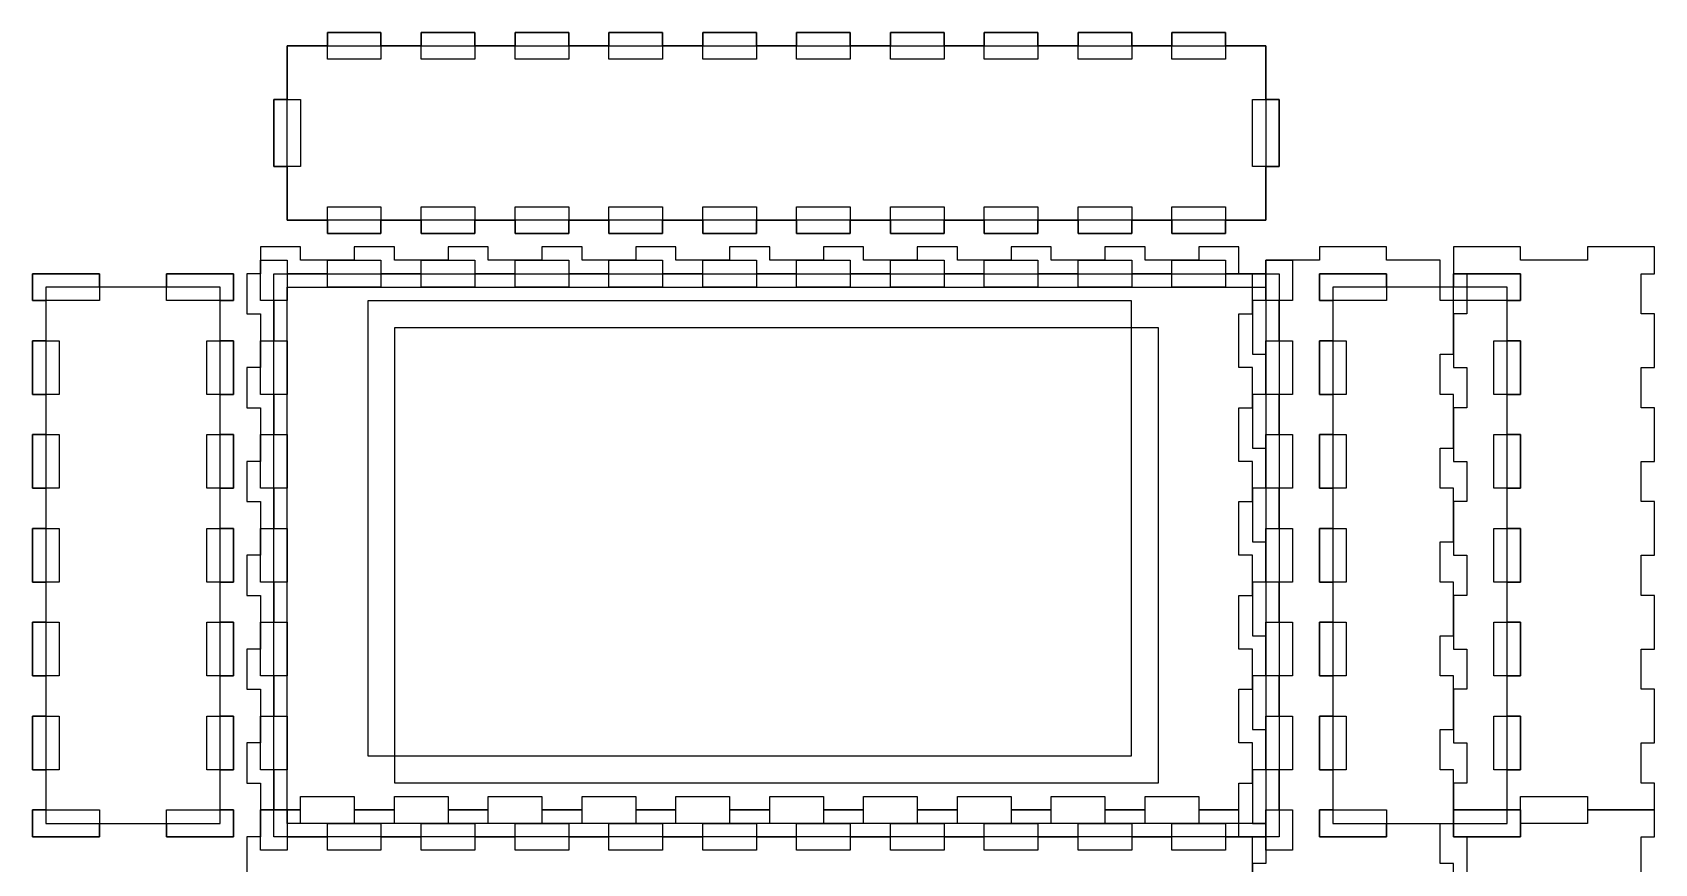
# Model space of a CAD drawing. Extents: x -48 to 315, y -24 to 348.
# Drawn here: x -48 to 315, y 162 to 348 of the extents above; entities that cross this region are included whole.
import ezdxf

# ---------------------------------------------------------------- set-up
doc = ezdxf.new("R2010")
doc.units = 0
for name, color, linetype in [('Applied', 7, 'CONTINUOUS'), ('Optimized', 7, 'CONTINUOUS'), ('Raw', 7, 'CONTINUOUS')]:
    doc.layers.add(name, color=color, linetype=linetype)

msp = doc.modelspace()

# ---------------------------------------------------------------- linework, layer by layer
at = {"layer": 'Applied', "color": 7}
for p, q in [((17.999918, 345.000113), (9.000226, 345.000113)), ((9.000226, 345.000113), (9.000226, 333.000157)), ((17.999918, 347.999825), (17.999918, 345.000113)), ((29.999875, 347.999825), (17.999918, 347.999825)), ((17.999918, 347.999825), (17.999918, 347.999825)), ((29.999875, 345.000113), (29.999875, 347.999825)), ((39.000116, 345.000113), (29.999875, 345.000113)), ((51.000073, 347.999825), (39.000116, 347.999825)), ((39.000116, 347.999825), (39.000116, 345.000113)), ((51.000073, 345.000113), (51.000073, 347.999825)), ((59.999767, 345.000113), (51.000073, 345.000113)), ((71.999723, 347.999825), (59.999767, 347.999825)), ((59.999767, 347.999825), (59.999767, 345.000113)), ((71.999723, 345.000113), (71.999723, 347.999825)), ((80.999965, 345.000113), (71.999723, 345.000113)), ((92.999921, 347.999825), (80.999965, 347.999825)), ((80.999965, 347.999825), (80.999965, 345.000113)), ((92.999921, 345.000113), (92.999921, 347.999825)), ((102.000165, 345.000113), (92.999921, 345.000113)), ((114.000122, 347.999825), (102.000165, 347.999825)), ((102.000165, 347.999825), (102.000165, 345.000113)), ((114.000122, 345.000113), (114.000122, 347.999825)), ((122.999813, 345.000113), (114.000122, 345.000113)), ((134.999769, 347.999825), (122.999813, 347.999825)), ((122.999813, 347.999825), (122.999813, 345.000113)), ((134.999769, 345.000113), (134.999769, 347.999825)), ((144.000014, 345.000113), (134.999769, 345.000113)), ((155.99997, 347.999825), (144.000014, 347.999825)), ((144.000014, 347.999825), (144.000014, 345.000113)), ((155.99997, 345.000113), (155.99997, 347.999825)), ((165.000212, 345.000113), (155.99997, 345.000113)), ((177.000171, 347.999825), (165.000212, 347.999825)), ((165.000212, 347.999825), (165.000212, 345.000113)), ((177.000171, 345.000113), (177.000171, 347.999825)), ((185.999862, 345.000113), (177.000171, 345.000113)), ((197.999818, 347.999825), (185.999862, 347.999825)), ((185.999862, 347.999825), (185.999862, 345.000113)), ((197.999818, 345.000113), (197.999818, 347.999825)), ((207.00006, 345.000113), (197.999818, 345.000113)), ((219.000019, 347.999825), (207.00006, 347.999825)), ((207.00006, 347.999825), (207.00006, 345.000113)), ((219.000019, 345.000113), (219.000019, 347.999825)), ((227.99971, 345.000113), (219.000019, 345.000113)), ((227.99971, 333.000157), (227.99971, 345.000113)), ((9.000226, 333.000157), (5.999961, 333.000157)), ((5.999961, 333.000157), (5.999961, 317.999935)), ((230.999975, 333.000157), (227.99971, 333.000157)), ((230.999975, 317.999935), (230.999975, 333.000157)), ((5.999961, 317.999935), (9.000226, 317.999935)), ((9.000226, 317.999935), (9.000226, 305.999978)), ((227.99971, 305.999978), (227.99971, 317.999935)), ((227.99971, 317.999935), (230.999975, 317.999935)), ((9.000226, 305.999978), (17.999918, 305.999978)), ((17.999918, 305.999978), (17.999918, 303.000265)), ((29.999875, 303.000265), (29.999875, 305.999978)), ((29.999875, 305.999978), (39.000116, 305.999978)), ((39.000116, 305.999978), (39.000116, 303.000265)), ((51.000073, 303.000265), (51.000073, 305.999978)), ((51.000073, 305.999978), (59.999767, 305.999978)), ((59.999767, 305.999978), (59.999767, 303.000265)), ((71.999723, 303.000265), (71.999723, 305.999978)), ((71.999723, 305.999978), (80.999965, 305.999978)), ((80.999965, 305.999978), (80.999965, 303.000265)), ((92.999921, 303.000265), (92.999921, 305.999978)), ((92.999921, 305.999978), (102.000165, 305.999978)), ((102.000165, 305.999978), (102.000165, 303.000265)), ((114.000122, 303.000265), (114.000122, 305.999978)), ((114.000122, 305.999978), (122.999813, 305.999978)), ((122.999813, 305.999978), (122.999813, 303.000265)), ((134.999769, 303.000265), (134.999769, 305.999978)), ((134.999769, 305.999978), (144.000014, 305.999978)), ((144.000014, 305.999978), (144.000014, 303.000265)), ((155.99997, 303.000265), (155.99997, 305.999978)), ((155.99997, 305.999978), (165.000212, 305.999978)), ((165.000212, 305.999978), (165.000212, 303.000265)), ((177.000171, 303.000265), (177.000171, 305.999978)), ((177.000171, 305.999978), (185.999862, 305.999978)), ((185.999862, 305.999978), (185.999862, 303.000265)), ((197.999818, 303.000265), (197.999818, 305.999978)), ((197.999818, 305.999978), (207.00006, 305.999978)), ((207.00006, 305.999978), (207.00006, 303.000265)), ((219.000019, 303.000265), (219.000019, 305.999978)), ((219.000019, 305.999978), (227.99971, 305.999978)), ((17.999918, 303.000265), (29.999875, 303.000265)), ((39.000116, 303.000265), (51.000073, 303.000265)), ((59.999767, 303.000265), (71.999723, 303.000265)), ((80.999965, 303.000265), (92.999921, 303.000265)), ((102.000165, 303.000265), (114.000122, 303.000265)), ((122.999813, 303.000265), (134.999769, 303.000265)), ((144.000014, 303.000265), (155.99997, 303.000265)), ((165.000212, 303.000265), (177.000171, 303.000265)), ((185.999862, 303.000265), (197.999818, 303.000265)), ((207.00006, 303.000265), (219.000019, 303.000265)), ((-47.999842, 294.000022), (-47.999842, 288.000043)), ((-33.000174, 294.000022), (-47.999842, 294.000022)), ((-47.999842, 294.000022), (-47.999842, 294.000022)), ((-33.000174, 290.999757), (-33.000174, 294.000022)), ((-17.999952, 290.999757), (-33.000174, 290.999757)), ((-3.000282, 294.000022), (-17.999952, 294.000022)), ((-17.999952, 294.000022), (-17.999952, 290.999757)), ((-3.000282, 288.000043), (-3.000282, 294.000022)), ((9.000226, 294.000022), (9.000226, 288.000043)), ((17.999918, 294.000022), (9.000226, 294.000022)), ((9.000226, 294.000022), (9.000226, 294.000022)), ((17.999918, 290.999757), (17.999918, 294.000022)), ((29.999875, 290.999757), (17.999918, 290.999757)), ((39.000116, 294.000022), (29.999875, 294.000022)), ((29.999875, 294.000022), (29.999875, 290.999757)), ((39.000116, 290.999757), (39.000116, 294.000022)), ((51.000073, 290.999757), (39.000116, 290.999757)), ((59.999767, 294.000022), (51.000073, 294.000022)), ((51.000073, 294.000022), (51.000073, 290.999757)), ((59.999767, 290.999757), (59.999767, 294.000022)), ((71.999723, 290.999757), (59.999767, 290.999757)), ((80.999965, 294.000022), (71.999723, 294.000022)), ((71.999723, 294.000022), (71.999723, 290.999757)), ((80.999965, 290.999757), (80.999965, 294.000022)), ((92.999921, 290.999757), (80.999965, 290.999757)), ((102.000165, 294.000022), (92.999921, 294.000022)), ((92.999921, 294.000022), (92.999921, 290.999757)), ((102.000165, 290.999757), (102.000165, 294.000022)), ((114.000122, 290.999757), (102.000165, 290.999757)), ((122.999813, 294.000022), (114.000122, 294.000022)), ((114.000122, 294.000022), (114.000122, 290.999757)), ((122.999813, 290.999757), (122.999813, 294.000022)), ((134.999769, 290.999757), (122.999813, 290.999757)), ((144.000014, 294.000022), (134.999769, 294.000022)), ((134.999769, 294.000022), (134.999769, 290.999757)), ((144.000014, 290.999757), (144.000014, 294.000022)), ((155.99997, 290.999757), (144.000014, 290.999757)), ((165.000212, 294.000022), (155.99997, 294.000022)), ((155.99997, 294.000022), (155.99997, 290.999757)), ((165.000212, 290.999757), (165.000212, 294.000022)), ((177.000171, 290.999757), (165.000212, 290.999757)), ((185.999862, 294.000022), (177.000171, 294.000022)), ((177.000171, 294.000022), (177.000171, 290.999757)), ((185.999862, 290.999757), (185.999862, 294.000022)), ((197.999818, 290.999757), (185.999862, 290.999757)), ((207.00006, 294.000022), (197.999818, 294.000022)), ((197.999818, 294.000022), (197.999818, 290.999757)), ((207.00006, 290.999757), (207.00006, 294.000022)), ((219.000019, 290.999757), (207.00006, 290.999757)), ((228.000261, 294.000022), (219.000019, 294.000022)), ((219.000019, 294.000022), (219.000019, 290.999757)), ((228.000261, 288.000043), (228.000261, 294.000022)), ((240.000217, 294.000022), (240.000217, 288.000043)), ((255.000438, 294.000022), (240.000217, 294.000022)), ((240.000217, 294.000022), (240.000217, 294.000022)), ((255.000438, 290.999757), (255.000438, 294.000022)), ((270.000109, 290.999757), (255.000438, 290.999757)), ((285.000344, 294.000022), (270.000109, 294.000022)), ((270.000109, 294.000022), (270.000109, 290.999757)), ((285.000344, 288.000043), (285.000344, 294.000022)), ((-47.999842, 288.000043), (-45.00013, 288.000043)), ((-45.00013, 288.000043), (-45.00013, 278.9998)), ((-5.999996, 278.9998), (-5.999996, 288.000043)), ((-5.999996, 288.000043), (-3.000282, 288.000043)), ((9.000226, 288.000043), (5.999961, 288.000043)), ((5.999961, 288.000043), (5.999961, 278.9998)), ((230.999975, 288.000043), (228.000261, 288.000043)), ((230.999975, 278.9998), (230.999975, 288.000043)), ((240.000217, 288.000043), (242.999931, 288.000043)), ((242.999931, 288.000043), (242.999931, 278.9998)), ((282.000065, 278.9998), (282.000065, 288.000043)), ((282.000065, 288.000043), (285.000344, 288.000043)), ((33.099987, 282.000016), (203.899984, 282.000016)), ((33.099987, 180.000014), (33.099987, 282.000016)), ((203.899984, 282.000016), (203.899984, 180.000014)), ((-45.00013, 278.9998), (-47.999842, 278.9998)), ((-47.999842, 278.9998), (-47.999842, 266.999843)), ((-3.000282, 278.9998), (-5.999996, 278.9998)), ((-3.000282, 266.999843), (-3.000282, 278.9998)), ((5.999961, 278.9998), (9.000226, 278.9998)), ((9.000226, 278.9998), (9.000226, 266.999843)), ((228.000261, 266.999843), (228.000261, 278.9998)), ((228.000261, 278.9998), (230.999975, 278.9998)), ((242.999931, 278.9998), (240.000217, 278.9998)), ((240.000217, 278.9998), (240.000217, 266.999843)), ((284.99978, 278.9998), (282.000065, 278.9998)), ((284.99978, 266.999843), (284.99978, 278.9998)), ((-47.999842, 266.999843), (-45.00013, 266.999843)), ((-45.00013, 266.999843), (-45.00013, 258.000152)), ((-5.999996, 258.000152), (-5.999996, 266.999843)), ((-5.999996, 266.999843), (-3.000282, 266.999843)), ((9.000226, 266.999843), (5.999961, 266.999843)), ((5.999961, 266.999843), (5.999961, 258.000152)), ((230.999975, 266.999843), (228.000261, 266.999843)), ((230.999975, 258.000152), (230.999975, 266.999843)), ((240.000217, 266.999843), (242.999931, 266.999843)), ((242.999931, 266.999843), (242.999931, 258.000152)), ((282.000065, 258.000152), (282.000065, 266.999843)), ((282.000065, 266.999843), (284.99978, 266.999843)), ((-45.00013, 258.000152), (-47.999842, 258.000152)), ((-47.999842, 258.000152), (-47.999842, 246.000195)), ((-3.000282, 258.000152), (-5.999996, 258.000152)), ((-3.000282, 246.000195), (-3.000282, 258.000152)), ((5.999961, 258.000152), (9.000226, 258.000152)), ((9.000226, 258.000152), (9.000226, 246.000195)), ((228.000261, 246.000195), (228.000261, 258.000152)), ((228.000261, 258.000152), (230.999975, 258.000152)), ((242.999931, 258.000152), (240.000217, 258.000152)), ((240.000217, 258.000152), (240.000217, 246.000195)), ((284.99978, 258.000152), (282.000065, 258.000152)), ((284.99978, 246.000195), (284.99978, 258.000152)), ((-47.999842, 246.000195), (-45.00013, 246.000195)), ((-45.00013, 246.000195), (-45.00013, 236.999951)), ((-5.999996, 236.999951), (-5.999996, 246.000195)), ((-5.999996, 246.000195), (-3.000282, 246.000195)), ((9.000226, 246.000195), (5.999961, 246.000195)), ((5.999961, 246.000195), (5.999961, 236.999951)), ((230.999975, 246.000195), (228.000261, 246.000195)), ((230.999975, 236.999951), (230.999975, 246.000195)), ((240.000217, 246.000195), (242.999931, 246.000195)), ((242.999931, 246.000195), (242.999931, 236.999951)), ((282.000065, 236.999951), (282.000065, 246.000195)), ((282.000065, 246.000195), (284.99978, 246.000195)), ((-45.00013, 236.999951), (-47.999842, 236.999951)), ((-47.999842, 236.999951), (-47.999842, 224.999995)), ((-3.000282, 236.999951), (-5.999996, 236.999951)), ((-3.000282, 224.999995), (-3.000282, 236.999951)), ((5.999961, 236.999951), (9.000226, 236.999951)), ((9.000226, 236.999951), (9.000226, 224.999995)), ((228.000261, 224.999995), (228.000261, 236.999951)), ((228.000261, 236.999951), (230.999975, 236.999951)), ((242.999931, 236.999951), (240.000217, 236.999951)), ((240.000217, 236.999951), (240.000217, 224.999995)), ((284.99978, 236.999951), (282.000065, 236.999951)), ((284.99978, 224.999995), (284.99978, 236.999951)), ((-47.999842, 224.999995), (-45.00013, 224.999995)), ((-45.00013, 224.999995), (-45.00013, 215.999753)), ((-5.999996, 215.999753), (-5.999996, 224.999995)), ((-5.999996, 224.999995), (-3.000282, 224.999995)), ((9.000226, 224.999995), (5.999961, 224.999995)), ((5.999961, 224.999995), (5.999961, 215.999753)), ((230.999975, 224.999995), (228.000261, 224.999995)), ((230.999975, 215.999753), (230.999975, 224.999995)), ((240.000217, 224.999995), (242.999931, 224.999995)), ((242.999931, 224.999995), (242.999931, 215.999753)), ((282.000065, 215.999753), (282.000065, 224.999995)), ((282.000065, 224.999995), (284.99978, 224.999995)), ((-45.00013, 215.999753), (-47.999842, 215.999753)), ((-47.999842, 215.999753), (-47.999842, 203.999797)), ((-3.000282, 215.999753), (-5.999996, 215.999753)), ((-3.000282, 203.999797), (-3.000282, 215.999753)), ((5.999961, 215.999753), (9.000226, 215.999753)), ((9.000226, 215.999753), (9.000226, 203.999797)), ((228.000261, 203.999797), (228.000261, 215.999753)), ((228.000261, 215.999753), (230.999975, 215.999753)), ((242.999931, 215.999753), (240.000217, 215.999753)), ((240.000217, 215.999753), (240.000217, 203.999797)), ((284.99978, 215.999753), (282.000065, 215.999753)), ((284.99978, 203.999797), (284.99978, 215.999753)), ((-47.999842, 203.999797), (-45.00013, 203.999797)), ((-45.00013, 203.999797), (-45.00013, 195.000103)), ((-5.999996, 195.000103), (-5.999996, 203.999797)), ((-5.999996, 203.999797), (-3.000282, 203.999797)), ((9.000226, 203.999797), (5.999961, 203.999797)), ((5.999961, 203.999797), (5.999961, 195.000103)), ((230.999975, 203.999797), (228.000261, 203.999797)), ((230.999975, 195.000103), (230.999975, 203.999797)), ((240.000217, 203.999797), (242.999931, 203.999797)), ((242.999931, 203.999797), (242.999931, 195.000103)), ((282.000065, 195.000103), (282.000065, 203.999797)), ((282.000065, 203.999797), (284.99978, 203.999797)), ((-45.00013, 195.000103), (-47.999842, 195.000103)), ((-47.999842, 195.000103), (-47.999842, 183.000147)), ((-3.000282, 195.000103), (-5.999996, 195.000103)), ((-3.000282, 183.000147), (-3.000282, 195.000103)), ((5.999961, 195.000103), (9.000226, 195.000103)), ((9.000226, 195.000103), (9.000226, 183.000147)), ((228.000261, 183.000147), (228.000261, 195.000103)), ((228.000261, 195.000103), (230.999975, 195.000103)), ((242.999931, 195.000103), (240.000217, 195.000103)), ((240.000217, 195.000103), (240.000217, 183.000147)), ((284.99978, 195.000103), (282.000065, 195.000103)), ((284.99978, 183.000147), (284.99978, 195.000103)), ((-47.999842, 183.000147), (-45.00013, 183.000147)), ((-45.00013, 183.000147), (-45.00013, 173.999905)), ((-5.999996, 173.999905), (-5.999996, 183.000147)), ((-5.999996, 183.000147), (-3.000282, 183.000147)), ((9.000226, 183.000147), (5.999961, 183.000147)), ((5.999961, 183.000147), (5.999961, 173.999905)), ((230.999975, 183.000147), (228.000261, 183.000147)), ((230.999975, 173.999905), (230.999975, 183.000147)), ((240.000217, 183.000147), (242.999931, 183.000147)), ((242.999931, 183.000147), (242.999931, 173.999905)), ((282.000065, 173.999905), (282.000065, 183.000147)), ((282.000065, 183.000147), (284.99978, 183.000147)), ((203.899984, 180.000014), (33.099987, 180.000014)), ((-45.00013, 173.999905), (-47.999842, 173.999905)), ((-47.999842, 173.999905), (-47.999842, 167.999925)), ((-33.000174, 167.999925), (-33.000174, 171.00019)), ((-33.000174, 171.00019), (-17.999952, 171.00019)), ((-17.999952, 171.00019), (-17.999952, 167.999925)), ((-3.000282, 173.999905), (-5.999996, 173.999905)), ((-3.000282, 167.999925), (-3.000282, 173.999905)), ((5.999961, 173.999905), (9.000226, 173.999905)), ((9.000226, 173.999905), (9.000226, 167.999925)), ((17.999918, 167.999925), (17.999918, 171.00019)), ((17.999918, 171.00019), (29.999875, 171.00019)), ((29.999875, 171.00019), (29.999875, 167.999925)), ((39.000116, 167.999925), (39.000116, 171.00019)), ((39.000116, 171.00019), (51.000073, 171.00019)), ((51.000073, 171.00019), (51.000073, 167.999925)), ((59.999767, 167.999925), (59.999767, 171.00019)), ((59.999767, 171.00019), (71.999723, 171.00019)), ((71.999723, 171.00019), (71.999723, 167.999925)), ((80.999965, 167.999925), (80.999965, 171.00019)), ((80.999965, 171.00019), (92.999921, 171.00019)), ((92.999921, 171.00019), (92.999921, 167.999925)), ((102.000165, 167.999925), (102.000165, 171.00019)), ((102.000165, 171.00019), (114.000122, 171.00019)), ((114.000122, 171.00019), (114.000122, 167.999925)), ((122.999813, 167.999925), (122.999813, 171.00019)), ((122.999813, 171.00019), (134.999769, 171.00019)), ((134.999769, 171.00019), (134.999769, 167.999925)), ((144.000014, 167.999925), (144.000014, 171.00019)), ((144.000014, 171.00019), (155.99997, 171.00019)), ((155.99997, 171.00019), (155.99997, 167.999925)), ((165.000212, 167.999925), (165.000212, 171.00019)), ((165.000212, 171.00019), (177.000171, 171.00019)), ((177.000171, 171.00019), (177.000171, 167.999925)), ((185.999862, 167.999925), (185.999862, 171.00019)), ((185.999862, 171.00019), (197.999818, 171.00019)), ((197.999818, 171.00019), (197.999818, 167.999925)), ((207.00006, 167.999925), (207.00006, 171.00019)), ((207.00006, 171.00019), (219.000019, 171.00019)), ((219.000019, 171.00019), (219.000019, 167.999925)), ((228.000261, 167.999925), (228.000261, 173.999905)), ((228.000261, 173.999905), (230.999975, 173.999905)), ((242.999931, 173.999905), (240.000217, 173.999905)), ((240.000217, 173.999905), (240.000217, 167.999925)), ((255.000438, 167.999925), (255.000438, 171.00019)), ((255.000438, 171.00019), (270.000109, 171.00019)), ((270.000109, 171.00019), (270.000109, 167.999925)), ((285.000344, 173.999905), (282.000065, 173.999905)), ((285.000344, 167.999925), (285.000344, 173.999905)), ((-47.999842, 167.999925), (-33.000174, 167.999925)), ((-17.999952, 167.999925), (-3.000282, 167.999925)), ((9.000226, 167.999925), (17.999918, 167.999925)), ((29.999875, 167.999925), (39.000116, 167.999925)), ((51.000073, 167.999925), (59.999767, 167.999925)), ((71.999723, 167.999925), (80.999965, 167.999925)), ((92.999921, 167.999925), (102.000165, 167.999925)), ((114.000122, 167.999925), (122.999813, 167.999925)), ((134.999769, 167.999925), (144.000014, 167.999925)), ((155.99997, 167.999925), (165.000212, 167.999925)), ((177.000171, 167.999925), (185.999862, 167.999925)), ((197.999818, 167.999925), (207.00006, 167.999925)), ((219.000019, 167.999925), (228.000261, 167.999925)), ((240.000217, 167.999925), (255.000438, 167.999925)), ((270.000109, 167.999925), (285.000344, 167.999925))]:
    msp.add_line(p, q, dxfattribs=at)
at = {"layer": 'Optimized', "color": 7}
for p, q in [((2.999986, 299.999987), (2.999986, 294.00001)), ((11.999677, 299.999987), (2.999986, 299.999987)), ((2.999986, 299.999987), (2.999986, 299.999987)), ((11.999677, 296.999722), (11.999677, 299.999987)), ((32.999875, 299.999987), (23.999633, 299.999987)), ((23.999633, 299.999987), (23.999633, 296.999722)), ((32.999875, 296.999722), (32.999875, 299.999987)), ((53.999525, 299.999987), (44.999831, 299.999987)), ((44.999831, 299.999987), (44.999831, 296.999722)), ((53.999525, 296.999722), (53.999525, 299.999987)), ((74.999737, 299.999987), (65.999473, 299.999987)), ((65.999473, 299.999987), (65.999473, 296.999722)), ((74.999737, 296.999722), (74.999737, 299.999987)), ((95.999921, 299.999987), (86.999685, 299.999987)), ((86.999685, 299.999987), (86.999685, 296.999722)), ((95.999921, 296.999722), (95.999921, 299.999987)), ((116.999568, 299.999987), (107.999869, 299.999987)), ((107.999869, 299.999987), (107.999869, 296.999722)), ((116.999568, 296.999722), (116.999568, 299.999987)), ((137.99978, 299.999987), (128.999516, 299.999987)), ((128.999516, 299.999987), (128.999516, 296.999722)), ((137.99978, 296.999722), (137.99978, 299.999987)), ((158.999964, 299.999987), (149.999728, 299.999987)), ((149.999728, 299.999987), (149.999728, 296.999722)), ((158.999964, 296.999722), (158.999964, 299.999987)), ((179.999612, 299.999987), (170.99994, 299.999987)), ((170.99994, 299.999987), (170.99994, 296.999722)), ((179.999612, 296.999722), (179.999612, 299.999987)), ((200.999824, 299.999987), (191.999588, 299.999987)), ((191.999588, 299.999987), (191.999588, 296.999722)), ((200.999824, 296.999722), (200.999824, 299.999987)), ((222.000008, 299.999987), (212.999772, 299.999987)), ((212.999772, 299.999987), (212.999772, 296.999722)), ((222.000008, 294.00001), (222.000008, 299.999987)), ((255.000001, 300.000089), (239.999771, 300.000089)), ((239.999771, 300.000089), (239.999771, 296.999824)), ((255.000001, 296.999824), (255.000001, 300.000089)), ((270.000448, 300.000001), (270.000448, 294.000023)), ((285.000164, 300.000001), (270.000448, 300.000001)), ((270.000448, 300.000001), (270.000448, 300.000001)), ((285.000164, 296.999736), (285.000164, 300.000001)), ((315.000047, 300.000001), (300.000388, 300.000001)), ((300.000388, 300.000001), (300.000388, 296.999736)), ((315.000047, 294.000023), (315.000047, 300.000001)), ((23.999633, 296.999722), (11.999677, 296.999722)), ((44.999831, 296.999722), (32.999875, 296.999722)), ((65.999473, 296.999722), (53.999525, 296.999722)), ((86.999685, 296.999722), (74.999737, 296.999722)), ((107.999869, 296.999722), (95.999921, 296.999722)), ((128.999516, 296.999722), (116.999568, 296.999722)), ((149.999728, 296.999722), (137.99978, 296.999722)), ((170.99994, 296.999722), (158.999964, 296.999722)), ((191.999588, 296.999722), (179.999612, 296.999722)), ((212.999772, 296.999722), (200.999824, 296.999722)), ((239.999771, 296.999824), (227.999801, 296.999824)), ((227.999801, 296.999824), (227.999801, 288.000133)), ((266.99994, 296.999824), (255.000001, 296.999824)), ((266.99994, 288.000133), (266.99994, 296.999824)), ((300.000388, 296.999736), (285.000164, 296.999736)), ((2.999986, 294.00001), (-0.000279, 294.00001)), ((-0.000279, 294.00001), (-0.000279, 284.999766)), ((224.999748, 294.00001), (222.000008, 294.00001)), ((224.999748, 284.999766), (224.999748, 294.00001)), ((270.000448, 294.000023), (273.00016, 294.000023)), ((273.00016, 294.000023), (273.00016, 284.999777)), ((312.000336, 284.999777), (312.000336, 294.000023)), ((312.000336, 294.000023), (315.000047, 294.000023)), ((27.099748, 287.99998), (197.899745, 287.99998)), ((27.099748, 185.999978), (27.099748, 287.99998)), ((197.899745, 287.99998), (197.899745, 185.999978)), ((227.999801, 288.000133), (225.000081, 288.000133)), ((225.000081, 288.000133), (225.000081, 276.000176)), ((269.999658, 288.000133), (266.99994, 288.000133)), ((269.999658, 276.000176), (269.999658, 288.000133)), ((269.999658, 288.000133), (269.999658, 288.000133)), ((-0.000279, 284.999766), (2.999986, 284.999766)), ((2.999986, 284.999766), (2.999986, 272.99981)), ((222.000008, 272.99981), (222.000008, 284.999766)), ((222.000008, 284.999766), (224.999748, 284.999766)), ((273.00016, 284.999777), (270.000448, 284.999777)), ((270.000448, 284.999777), (270.000448, 272.99982)), ((315.000047, 284.999777), (312.000336, 284.999777)), ((315.000047, 272.99982), (315.000047, 284.999777)), ((225.000081, 276.000176), (227.999801, 276.000176)), ((227.999801, 276.000176), (227.999801, 266.999936)), ((266.99994, 266.999936), (266.99994, 276.000176)), ((266.99994, 276.000176), (269.999658, 276.000176)), ((2.999986, 272.99981), (-0.000279, 272.99981)), ((-0.000279, 272.99981), (-0.000279, 264.000118)), ((224.999748, 272.99981), (222.000008, 272.99981)), ((224.999748, 264.000118), (224.999748, 272.99981)), ((270.000448, 272.99982), (273.00016, 272.99982)), ((273.00016, 272.99982), (273.00016, 264.000128)), ((312.000336, 264.000128), (312.000336, 272.99982)), ((312.000336, 272.99982), (315.000047, 272.99982)), ((227.999801, 266.999936), (225.000081, 266.999936)), ((225.000081, 266.999936), (225.000081, 254.99998)), ((269.999658, 266.999936), (266.99994, 266.999936)), ((269.999658, 254.99998), (269.999658, 266.999936)), ((-0.000279, 264.000118), (2.999986, 264.000118)), ((2.999986, 264.000118), (2.999986, 252.000161)), ((222.000008, 252.000161), (222.000008, 264.000118)), ((222.000008, 264.000118), (224.999748, 264.000118)), ((273.00016, 264.000128), (270.000448, 264.000128)), ((270.000448, 264.000128), (270.000448, 252.000169)), ((315.000047, 264.000128), (312.000336, 264.000128)), ((315.000047, 252.000169), (315.000047, 264.000128)), ((225.000081, 254.99998), (227.999801, 254.99998)), ((227.999801, 254.99998), (227.999801, 246.000286)), ((266.99994, 246.000286), (266.99994, 254.99998)), ((266.99994, 254.99998), (269.999658, 254.99998)), ((2.999986, 252.000161), (-0.000279, 252.000161)), ((-0.000279, 252.000161), (-0.000279, 242.999917)), ((224.999748, 252.000161), (222.000008, 252.000161)), ((224.999748, 242.999917), (224.999748, 252.000161)), ((270.000448, 252.000169), (273.00016, 252.000169)), ((273.00016, 252.000169), (273.00016, 242.999925)), ((312.000336, 242.999925), (312.000336, 252.000169)), ((312.000336, 252.000169), (315.000047, 252.000169)), ((227.999801, 246.000286), (225.000081, 246.000286)), ((225.000081, 246.000286), (225.000081, 234.000341)), ((269.999658, 246.000286), (266.99994, 246.000286)), ((269.999658, 234.000341), (269.999658, 246.000286)), ((-0.000279, 242.999917), (2.999986, 242.999917)), ((2.999986, 242.999917), (2.999986, 230.999961)), ((222.000008, 230.999961), (222.000008, 242.999917)), ((222.000008, 242.999917), (224.999748, 242.999917)), ((273.00016, 242.999925), (270.000448, 242.999925)), ((270.000448, 242.999925), (270.000448, 230.999969)), ((315.000047, 242.999925), (312.000336, 242.999925)), ((315.000047, 230.999969), (315.000047, 242.999925)), ((225.000081, 234.000341), (227.999801, 234.000341)), ((227.999801, 234.000341), (227.999801, 225.000077)), ((266.99994, 225.000077), (266.99994, 234.000341)), ((266.99994, 234.000341), (269.999658, 234.000341)), ((2.999986, 230.999961), (-0.000279, 230.999961)), ((-0.000279, 230.999961), (-0.000279, 221.999719)), ((224.999748, 230.999961), (222.000008, 230.999961)), ((224.999748, 221.999719), (224.999748, 230.999961)), ((270.000448, 230.999969), (273.00016, 230.999969)), ((273.00016, 230.999969), (273.00016, 221.999727)), ((312.000336, 221.999727), (312.000336, 230.999969)), ((312.000336, 230.999969), (315.000047, 230.999969)), ((-0.000279, 221.999719), (2.999986, 221.999719)), ((2.999986, 221.999719), (2.999986, 209.999763)), ((222.000008, 209.999763), (222.000008, 221.999719)), ((222.000008, 221.999719), (224.999748, 221.999719)), ((227.999801, 225.000077), (225.000081, 225.000077)), ((225.000081, 225.000077), (225.000081, 213.000129)), ((269.999658, 225.000077), (266.99994, 225.000077)), ((269.999658, 213.000129), (269.999658, 225.000077)), ((273.00016, 221.999727), (270.000448, 221.999727)), ((270.000448, 221.999727), (270.000448, 209.999771)), ((315.000047, 221.999727), (312.000336, 221.999727)), ((315.000047, 209.999771), (315.000047, 221.999727)), ((225.000081, 213.000129), (227.999801, 213.000129)), ((227.999801, 213.000129), (227.999801, 203.999887)), ((266.99994, 203.999887), (266.99994, 213.000129)), ((266.99994, 213.000129), (269.999658, 213.000129)), ((2.999986, 209.999763), (-0.000279, 209.999763)), ((-0.000279, 209.999763), (-0.000279, 201.000069)), ((224.999748, 209.999763), (222.000008, 209.999763)), ((224.999748, 201.000069), (224.999748, 209.999763)), ((270.000448, 209.999771), (273.00016, 209.999771)), ((273.00016, 209.999771), (273.00016, 201.000077)), ((312.000336, 201.000077), (312.000336, 209.999771)), ((312.000336, 209.999771), (315.000047, 209.999771)), ((227.999801, 203.999887), (225.000081, 203.999887)), ((225.000081, 203.999887), (225.000081, 191.999939)), ((269.999658, 203.999887), (266.99994, 203.999887)), ((269.999658, 191.999939), (269.999658, 203.999887)), ((-0.000279, 201.000069), (2.999986, 201.000069)), ((2.999986, 201.000069), (2.999986, 189.000112)), ((222.000008, 189.000112), (222.000008, 201.000069)), ((222.000008, 201.000069), (224.999748, 201.000069)), ((273.00016, 201.000077), (270.000448, 201.000077)), ((270.000448, 201.000077), (270.000448, 189.00012)), ((315.000047, 201.000077), (312.000336, 201.000077)), ((315.000047, 189.00012), (315.000047, 201.000077)), ((2.999986, 189.000112), (-0.000279, 189.000112)), ((-0.000279, 189.000112), (-0.000279, 179.999871)), ((224.999748, 189.000112), (222.000008, 189.000112)), ((224.999748, 179.999871), (224.999748, 189.000112)), ((225.000081, 191.999939), (227.999801, 191.999939)), ((227.999801, 191.999939), (227.999801, 183.00024)), ((266.99994, 183.00024), (266.99994, 191.999939)), ((266.99994, 191.999939), (269.999658, 191.999939)), ((270.000448, 189.00012), (273.00016, 189.00012)), ((273.00016, 189.00012), (273.00016, 179.999879)), ((312.000336, 179.999879), (312.000336, 189.00012)), ((312.000336, 189.00012), (315.000047, 189.00012)), ((197.899745, 185.999978), (27.099748, 185.999978)), ((227.999801, 183.00024), (225.000081, 183.00024)), ((225.000081, 183.00024), (225.000081, 171.000292)), ((269.999658, 183.00024), (266.99994, 183.00024)), ((269.999658, 171.000292), (269.999658, 183.00024)), ((-0.000279, 179.999871), (2.999986, 179.999871)), ((2.999986, 179.999871), (2.999986, 173.999891)), ((222.000008, 173.999891), (222.000008, 179.999871)), ((222.000008, 179.999871), (224.999748, 179.999871)), ((273.00016, 179.999879), (270.000448, 179.999879)), ((270.000448, 179.999879), (270.000448, 173.999899)), ((315.000047, 179.999879), (312.000336, 179.999879)), ((315.000047, 173.999899), (315.000047, 179.999879)), ((11.999677, 173.999891), (11.999677, 177.000156)), ((11.999677, 177.000156), (23.999633, 177.000156)), ((23.999633, 177.000156), (23.999633, 173.999891)), ((32.999875, 173.999891), (32.999875, 177.000156)), ((32.999875, 177.000156), (44.999831, 177.000156)), ((44.999831, 177.000156), (44.999831, 173.999891)), ((53.999525, 173.999891), (53.999525, 177.000156)), ((53.999525, 177.000156), (65.999473, 177.000156)), ((65.999473, 177.000156), (65.999473, 173.999891)), ((74.999737, 173.999891), (74.999737, 177.000156)), ((74.999737, 177.000156), (86.999685, 177.000156)), ((86.999685, 177.000156), (86.999685, 173.999891)), ((95.999921, 173.999891), (95.999921, 177.000156)), ((95.999921, 177.000156), (107.999869, 177.000156)), ((107.999869, 177.000156), (107.999869, 173.999891)), ((116.999568, 173.999891), (116.999568, 177.000156)), ((116.999568, 177.000156), (128.999516, 177.000156)), ((128.999516, 177.000156), (128.999516, 173.999891)), ((137.99978, 173.999891), (137.99978, 177.000156)), ((137.99978, 177.000156), (149.999728, 177.000156)), ((149.999728, 177.000156), (149.999728, 173.999891)), ((158.999964, 173.999891), (158.999964, 177.000156)), ((158.999964, 177.000156), (170.99994, 177.000156)), ((170.99994, 177.000156), (170.99994, 173.999891)), ((179.999612, 173.999891), (179.999612, 177.000156)), ((179.999612, 177.000156), (191.999588, 177.000156)), ((191.999588, 177.000156), (191.999588, 173.999891)), ((200.999824, 173.999891), (200.999824, 177.000156)), ((200.999824, 177.000156), (212.999772, 177.000156)), ((212.999772, 177.000156), (212.999772, 173.999891)), ((285.000164, 173.999899), (285.000164, 177.000164)), ((285.000164, 177.000164), (300.000388, 177.000164)), ((300.000388, 177.000164), (300.000388, 173.999899)), ((2.999986, 173.999891), (11.999677, 173.999891)), ((3.000093, 173.999719), (3.000093, 167.999739)), ((11.999784, 173.999719), (3.000093, 173.999719)), ((3.000093, 173.999719), (3.000093, 173.999719)), ((11.999784, 171.000004), (11.999784, 173.999719)), ((23.99974, 171.000004), (11.999784, 171.000004)), ((23.999633, 173.999891), (32.999875, 173.999891)), ((32.999982, 173.999719), (23.99974, 173.999719)), ((23.99974, 173.999719), (23.99974, 171.000004)), ((32.999982, 171.000004), (32.999982, 173.999719)), ((44.999938, 171.000004), (32.999982, 171.000004)), ((44.999831, 173.999891), (53.999525, 173.999891)), ((53.999632, 173.999719), (44.999938, 173.999719)), ((44.999938, 173.999719), (44.999938, 171.000004)), ((53.999632, 171.000004), (53.999632, 173.999719)), ((65.99958, 171.000004), (53.999632, 171.000004)), ((65.999473, 173.999891), (74.999737, 173.999891)), ((74.999844, 173.999719), (65.99958, 173.999719)), ((65.99958, 173.999719), (65.99958, 171.000004)), ((74.999844, 171.000004), (74.999844, 173.999719)), ((86.999792, 171.000004), (74.999844, 171.000004)), ((86.999685, 173.999891), (95.999921, 173.999891)), ((96.000028, 173.999719), (86.999792, 173.999719)), ((86.999792, 173.999719), (86.999792, 171.000004)), ((96.000028, 171.000004), (96.000028, 173.999719)), ((107.999976, 171.000004), (96.000028, 171.000004)), ((107.999869, 173.999891), (116.999568, 173.999891)), ((116.999676, 173.999719), (107.999976, 173.999719)), ((107.999976, 173.999719), (107.999976, 171.000004)), ((116.999676, 171.000004), (116.999676, 173.999719)), ((128.999623, 171.000004), (116.999676, 171.000004)), ((128.999516, 173.999891), (137.99978, 173.999891)), ((137.999888, 173.999719), (128.999623, 173.999719)), ((128.999623, 173.999719), (128.999623, 171.000004)), ((137.999888, 171.000004), (137.999888, 173.999719)), ((149.999835, 171.000004), (137.999888, 171.000004)), ((149.999728, 173.999891), (158.999964, 173.999891)), ((159.000071, 173.999719), (149.999835, 173.999719)), ((149.999835, 173.999719), (149.999835, 171.000004)), ((159.000071, 171.000004), (159.000071, 173.999719)), ((171.000047, 171.000004), (159.000071, 171.000004)), ((170.99994, 173.999891), (179.999612, 173.999891)), ((179.999719, 173.999719), (171.000047, 173.999719)), ((171.000047, 173.999719), (171.000047, 171.000004)), ((179.999719, 171.000004), (179.999719, 173.999719)), ((191.999695, 171.000004), (179.999719, 171.000004)), ((191.999588, 173.999891), (200.999824, 173.999891)), ((200.999931, 173.999719), (191.999695, 173.999719)), ((191.999695, 173.999719), (191.999695, 171.000004)), ((200.999931, 171.000004), (200.999931, 173.999719)), ((212.999879, 171.000004), (200.999931, 171.000004)), ((212.999772, 173.999891), (222.000008, 173.999891)), ((222.000115, 173.999719), (212.999879, 173.999719)), ((212.999879, 173.999719), (212.999879, 171.000004)), ((222.000115, 167.999739), (222.000115, 173.999719)), ((225.000081, 171.000292), (227.999801, 171.000292)), ((227.999801, 171.000292), (227.999801, 162.000028)), ((266.99994, 162.000028), (266.99994, 171.000292)), ((266.99994, 171.000292), (269.999658, 171.000292)), ((270.000335, 174.000032), (270.000335, 168.000055)), ((285.000587, 174.000032), (270.000335, 174.000032)), ((270.000335, 174.000032), (270.000335, 174.000032)), ((270.000448, 173.999899), (285.000164, 173.999899)), ((285.000587, 170.999767), (285.000587, 174.000032)), ((300.000247, 170.999767), (285.000587, 170.999767)), ((315.000499, 174.000032), (300.000247, 174.000032)), ((300.000247, 174.000032), (300.000247, 170.999767)), ((300.000388, 173.999899), (315.000047, 173.999899)), ((315.000499, 168.000055), (315.000499, 174.000032)), ((3.000093, 167.999739), (-0.000172, 167.999739)), ((-0.000172, 167.999739), (-0.000172, 159.000048)), ((224.999855, 167.999739), (222.000115, 167.999739)), ((224.999855, 159.000048), (224.999855, 167.999739)), ((270.000335, 168.000055), (273.000052, 168.000055)), ((273.000052, 168.000055), (273.000052, 158.999811)), ((312.000194, 158.999811), (312.000194, 168.000055)), ((312.000194, 168.000055), (315.000499, 168.000055)), ((227.999801, 162.000028), (225.000081, 162.000028)), ((225.000081, 162.000028), (225.000081, 150.00008)), ((269.999658, 162.000028), (266.99994, 162.000028)), ((269.999658, 150.00008), (269.999658, 162.000028))]:
    msp.add_line(p, q, dxfattribs=at)
at = {"layer": 'Raw', "color": 5}
for p, q in [((8.999983, 345.000017), (227.999982, 345.000017)), ((8.999983, 306.000016), (8.999983, 345.000017)), ((227.999982, 345.000017), (227.999982, 306.000016)), ((227.999982, 306.000016), (8.999983, 306.000016)), ((8.999983, 291.000011), (227.999982, 291.000011)), ((8.999983, 171.000005), (8.999983, 291.000011)), ((227.999982, 291.000011), (227.999982, 171.000005)), ((-45.000017, 171.000007), (-45.000017, 171.000007)), ((227.999982, 171.000005), (8.999983, 171.000005)), ((242.999985, 171.000007), (242.999985, 171.000007))]:
    msp.add_line(p, q, dxfattribs=at)
at = {"layer": 'Raw', "color": 3}
for p, q in [((17.999983, 348.000022), (29.999983, 348.000022)), ((17.999983, 342.000022), (17.999983, 348.000022)), ((29.999983, 348.000022), (29.999983, 342.000022)), ((38.999984, 348.000022), (50.999984, 348.000022)), ((38.999984, 342.000022), (38.999984, 348.000022)), ((50.999984, 348.000022), (50.999984, 342.000022)), ((59.999999, 348.000022), (71.999998, 348.000022)), ((59.999999, 342.000022), (59.999999, 348.000022)), ((71.999998, 348.000022), (71.999998, 342.000022)), ((80.999999, 348.000022), (92.999999, 348.000022)), ((80.999999, 342.000022), (80.999999, 348.000022)), ((92.999999, 348.000022), (92.999999, 342.000022)), ((101.999977, 348.000022), (113.999976, 348.000022)), ((101.999977, 342.000022), (101.999977, 348.000022)), ((113.999976, 348.000022), (113.999976, 342.000022)), ((122.999985, 348.000022), (134.999985, 348.000022)), ((122.999985, 342.000022), (122.999985, 348.000022)), ((134.999985, 348.000022), (134.999985, 342.000022)), ((143.999989, 348.000022), (155.999988, 348.000022)), ((143.999989, 342.000022), (143.999989, 348.000022)), ((155.999988, 348.000022), (155.999988, 342.000022)), ((164.999989, 348.000022), (176.999989, 348.000022)), ((164.999989, 342.000022), (164.999989, 348.000022)), ((176.999989, 348.000022), (176.999989, 342.000022)), ((185.999964, 348.000022), (197.999964, 348.000022)), ((185.999964, 342.000022), (185.999964, 348.000022)), ((197.999964, 348.000022), (197.999964, 342.000022)), ((206.999992, 348.000022), (218.999992, 348.000022)), ((206.999992, 342.000022), (206.999992, 348.000022)), ((218.999992, 348.000022), (218.999992, 342.000022)), ((29.999983, 342.000022), (17.999983, 342.000022)), ((50.999984, 342.000022), (38.999984, 342.000022)), ((71.999998, 342.000022), (59.999999, 342.000022)), ((92.999999, 342.000022), (80.999999, 342.000022)), ((113.999976, 342.000022), (101.999977, 342.000022)), ((134.999985, 342.000022), (122.999985, 342.000022)), ((155.999988, 342.000022), (143.999989, 342.000022)), ((176.999989, 342.000022), (164.999989, 342.000022)), ((197.999964, 342.000022), (185.999964, 342.000022)), ((218.999992, 342.000022), (206.999992, 342.000022)), ((5.999983, 333.000013), (11.999982, 333.000013)), ((5.999983, 318.000012), (5.999983, 333.000013)), ((11.999982, 333.000013), (11.999982, 318.000012)), ((225.000151, 333.000013), (231.000151, 333.000013)), ((225.000151, 318.000012), (225.000151, 333.000013)), ((231.000151, 333.000013), (231.000151, 318.000012)), ((11.999982, 318.000012), (5.999983, 318.000012)), ((231.000151, 318.000012), (225.000151, 318.000012)), ((17.999983, 309.000012), (29.999983, 309.000012)), ((17.999983, 303.000011), (17.999983, 309.000012)), ((29.999983, 309.000012), (29.999983, 303.000011)), ((38.999984, 309.000012), (50.999984, 309.000012)), ((38.999984, 303.000011), (38.999984, 309.000012)), ((50.999984, 309.000012), (50.999984, 303.000011)), ((59.999999, 309.000012), (71.999998, 309.000012)), ((59.999999, 303.000011), (59.999999, 309.000012)), ((71.999998, 309.000012), (71.999998, 303.000011)), ((80.999999, 309.000012), (92.999999, 309.000012)), ((80.999999, 303.000011), (80.999999, 309.000012)), ((92.999999, 309.000012), (92.999999, 303.000011)), ((101.999977, 309.000012), (113.999976, 309.000012)), ((101.999977, 303.000011), (101.999977, 309.000012)), ((113.999976, 309.000012), (113.999976, 303.000011)), ((122.999985, 309.000012), (134.999985, 309.000012)), ((122.999985, 303.000011), (122.999985, 309.000012)), ((134.999985, 309.000012), (134.999985, 303.000011)), ((143.999989, 309.000012), (155.999988, 309.000012)), ((143.999989, 303.000011), (143.999989, 309.000012)), ((155.999988, 309.000012), (155.999988, 303.000011)), ((164.999989, 309.000012), (176.999989, 309.000012)), ((164.999989, 303.000011), (164.999989, 309.000012)), ((176.999989, 309.000012), (176.999989, 303.000011)), ((185.999964, 309.000012), (197.999964, 309.000012)), ((185.999964, 303.000011), (185.999964, 309.000012)), ((197.999964, 309.000012), (197.999964, 303.000011)), ((206.999992, 309.000012), (218.999992, 309.000012)), ((206.999992, 303.000011), (206.999992, 309.000012)), ((218.999992, 309.000012), (218.999992, 303.000011)), ((29.999983, 303.000011), (17.999983, 303.000011)), ((50.999984, 303.000011), (38.999984, 303.000011)), ((71.999998, 303.000011), (59.999999, 303.000011)), ((92.999999, 303.000011), (80.999999, 303.000011)), ((113.999976, 303.000011), (101.999977, 303.000011)), ((134.999985, 303.000011), (122.999985, 303.000011)), ((155.999988, 303.000011), (143.999989, 303.000011)), ((176.999989, 303.000011), (164.999989, 303.000011)), ((197.999964, 303.000011), (185.999964, 303.000011)), ((218.999992, 303.000011), (206.999992, 303.000011)), ((-48.000025, 294.000011), (-33.000025, 294.000011)), ((-48.000025, 288.000011), (-48.000025, 294.000011)), ((-33.000025, 294.000011), (-33.000025, 288.000011)), ((-18.000018, 294.000011), (-3.000017, 294.000011)), ((-18.000018, 288.000011), (-18.000018, 294.000011)), ((-3.000017, 294.000011), (-3.000017, 288.000011)), ((240.000183, 294.000011), (255.000184, 294.000011)), ((240.000183, 288.000011), (240.000183, 294.000011)), ((255.000184, 294.000011), (255.000184, 288.000011)), ((270.00016, 294.000011), (285.000161, 294.000011)), ((270.00016, 288.000011), (270.00016, 294.000011)), ((285.000161, 294.000011), (285.000161, 288.000011)), ((-33.000025, 288.000011), (-48.000025, 288.000011)), ((-3.000017, 288.000011), (-18.000018, 288.000011)), ((255.000184, 288.000011), (240.000183, 288.000011)), ((285.000161, 288.000011), (270.00016, 288.000011)), ((-48.00002, 279.00001), (-42.00002, 279.00001)), ((-48.00002, 267.00001), (-48.00002, 279.00001)), ((-42.00002, 279.00001), (-42.00002, 267.00001)), ((-9.000018, 279.00001), (-3.000018, 279.00001)), ((-9.000018, 267.00001), (-9.000018, 279.00001)), ((-3.000018, 279.00001), (-3.000018, 267.00001)), ((240.000011, 279.00001), (246.000011, 279.00001)), ((240.000011, 267.00001), (240.000011, 279.00001)), ((246.000011, 279.00001), (246.000011, 267.00001)), ((278.99999, 279.00001), (284.999989, 279.00001)), ((278.99999, 267.00001), (278.99999, 279.00001)), ((284.999989, 279.00001), (284.999989, 267.00001)), ((-42.00002, 267.00001), (-48.00002, 267.00001)), ((-3.000018, 267.00001), (-9.000018, 267.00001)), ((246.000011, 267.00001), (240.000011, 267.00001)), ((284.999989, 267.00001), (278.99999, 267.00001)), ((-48.00002, 258.000008), (-42.00002, 258.000008)), ((-48.00002, 246.000007), (-48.00002, 258.000008)), ((-42.00002, 258.000008), (-42.00002, 246.000007)), ((-9.000018, 258.000008), (-3.000018, 258.000008)), ((-9.000018, 246.000007), (-9.000018, 258.000008)), ((-3.000018, 258.000008), (-3.000018, 246.000007)), ((240.000011, 258.000008), (246.000011, 258.000008)), ((240.000011, 246.000007), (240.000011, 258.000008)), ((246.000011, 258.000008), (246.000011, 246.000007)), ((278.99999, 258.000008), (284.999989, 258.000008)), ((278.99999, 246.000007), (278.99999, 258.000008)), ((284.999989, 258.000008), (284.999989, 246.000007)), ((-42.00002, 246.000007), (-48.00002, 246.000007)), ((-3.000018, 246.000007), (-9.000018, 246.000007)), ((246.000011, 246.000007), (240.000011, 246.000007)), ((284.999989, 246.000007), (278.99999, 246.000007)), ((-48.00002, 236.999999), (-42.00002, 236.999999)), ((-48.00002, 224.999998), (-48.00002, 236.999999)), ((-42.00002, 236.999999), (-42.00002, 224.999998)), ((-9.000018, 236.999999), (-3.000018, 236.999999)), ((-9.000018, 224.999998), (-9.000018, 236.999999)), ((-3.000018, 236.999999), (-3.000018, 224.999998)), ((240.000011, 236.999999), (246.000011, 236.999999)), ((240.000011, 224.999998), (240.000011, 236.999999)), ((246.000011, 236.999999), (246.000011, 224.999998)), ((278.99999, 236.999999), (284.999989, 236.999999)), ((278.99999, 224.999998), (278.99999, 236.999999)), ((284.999989, 236.999999), (284.999989, 224.999998)), ((-42.00002, 224.999998), (-48.00002, 224.999998)), ((-3.000018, 224.999998), (-9.000018, 224.999998)), ((246.000011, 224.999998), (240.000011, 224.999998)), ((284.999989, 224.999998), (278.99999, 224.999998)), ((-48.00002, 215.999984), (-42.00002, 215.999984)), ((-48.00002, 203.999983), (-48.00002, 215.999984)), ((-42.00002, 215.999984), (-42.00002, 203.999983)), ((-9.000018, 215.999984), (-3.000018, 215.999984)), ((-9.000018, 203.999983), (-9.000018, 215.999984)), ((-3.000018, 215.999984), (-3.000018, 203.999983)), ((240.000011, 215.999984), (246.000011, 215.999984)), ((240.000011, 203.999983), (240.000011, 215.999984)), ((246.000011, 215.999984), (246.000011, 203.999983)), ((278.99999, 215.999984), (284.999989, 215.999984)), ((278.99999, 203.999983), (278.99999, 215.999984)), ((284.999989, 215.999984), (284.999989, 203.999983)), ((-42.00002, 203.999983), (-48.00002, 203.999983)), ((-3.000018, 203.999983), (-9.000018, 203.999983)), ((246.000011, 203.999983), (240.000011, 203.999983)), ((284.999989, 203.999983), (278.99999, 203.999983)), ((-48.00002, 195.000007), (-42.00002, 195.000007)), ((-48.00002, 183.000006), (-48.00002, 195.000007)), ((-42.00002, 195.000007), (-42.00002, 183.000006)), ((-9.000018, 195.000007), (-3.000018, 195.000007)), ((-9.000018, 183.000006), (-9.000018, 195.000007)), ((-3.000018, 195.000007), (-3.000018, 183.000006)), ((240.000011, 195.000007), (246.000011, 195.000007)), ((240.000011, 183.000006), (240.000011, 195.000007)), ((246.000011, 195.000007), (246.000011, 183.000006)), ((278.99999, 195.000007), (284.999989, 195.000007)), ((278.99999, 183.000006), (278.99999, 195.000007)), ((284.999989, 195.000007), (284.999989, 183.000006)), ((-42.00002, 183.000006), (-48.00002, 183.000006)), ((-3.000018, 183.000006), (-9.000018, 183.000006)), ((246.000011, 183.000006), (240.000011, 183.000006)), ((284.999989, 183.000006), (278.99999, 183.000006)), ((-48.000025, 174.000032), (-33.000025, 174.000032)), ((-48.000025, 168.000031), (-48.000025, 174.000032)), ((-33.000025, 174.000032), (-33.000025, 168.000031)), ((-18.000018, 174.000032), (-3.000017, 174.000032)), ((-18.000018, 168.000031), (-18.000018, 174.000032)), ((-3.000017, 174.000032), (-3.000017, 168.000031)), ((240.000183, 174.000015), (255.000184, 174.000015)), ((240.000183, 168.000014), (240.000183, 174.000015)), ((255.000184, 174.000015), (255.000184, 168.000014)), ((270.00016, 174.000015), (285.000161, 174.000015)), ((270.00016, 168.000014), (270.00016, 174.000015)), ((285.000161, 174.000015), (285.000161, 168.000014)), ((-33.000025, 168.000031), (-48.000025, 168.000031)), ((-3.000017, 168.000031), (-18.000018, 168.000031)), ((255.000184, 168.000014), (240.000183, 168.000014)), ((285.000161, 168.000014), (270.00016, 168.000014))]:
    msp.add_line(p, q, dxfattribs=at)
at = {"layer": 'Raw', "color": 1}
for p, q in [((2.999983, 297.000011), (8.999983, 297.000011)), ((2.999983, 288.00001), (2.999983, 297.000011)), ((8.999983, 297.000011), (8.999983, 288.00001)), ((17.999983, 297.000011), (29.999983, 297.000011)), ((17.999983, 291.000011), (17.999983, 297.000011)), ((29.999983, 297.000011), (29.999983, 291.000011)), ((38.999984, 297.000011), (50.999984, 297.000011)), ((38.999984, 291.000011), (38.999984, 297.000011)), ((50.999984, 297.000011), (50.999984, 291.000011)), ((59.999999, 297.000011), (71.999998, 297.000011)), ((59.999999, 291.000011), (59.999999, 297.000011)), ((71.999998, 297.000011), (71.999998, 291.000011)), ((80.999999, 297.000011), (92.999999, 297.000011)), ((80.999999, 291.000011), (80.999999, 297.000011)), ((92.999999, 297.000011), (92.999999, 291.000011)), ((101.999977, 297.000011), (113.999976, 297.000011)), ((101.999977, 291.000011), (101.999977, 297.000011)), ((113.999976, 297.000011), (113.999976, 291.000011)), ((122.999985, 297.000011), (134.999985, 297.000011)), ((122.999985, 291.000011), (122.999985, 297.000011)), ((134.999985, 297.000011), (134.999985, 291.000011)), ((143.999989, 297.000011), (155.999988, 297.000011)), ((143.999989, 291.000011), (143.999989, 297.000011)), ((155.999988, 297.000011), (155.999988, 291.000011)), ((164.999989, 297.000011), (176.999989, 297.000011)), ((164.999989, 291.000011), (164.999989, 297.000011)), ((176.999989, 297.000011), (176.999989, 291.000011)), ((185.999964, 297.000011), (197.999964, 297.000011)), ((185.999964, 291.000011), (185.999964, 297.000011)), ((197.999964, 297.000011), (197.999964, 291.000011)), ((206.999992, 297.000011), (218.999992, 297.000011)), ((206.999992, 291.000011), (206.999992, 297.000011)), ((218.999992, 297.000011), (218.999992, 291.000011)), ((228.000055, 297.000011), (234.000055, 297.000011)), ((228.000055, 288.00001), (228.000055, 297.000011)), ((234.000055, 297.000011), (234.000055, 288.00001)), ((29.999983, 291.000011), (17.999983, 291.000011)), ((50.999984, 291.000011), (38.999984, 291.000011)), ((71.999998, 291.000011), (59.999999, 291.000011)), ((92.999999, 291.000011), (80.999999, 291.000011)), ((113.999976, 291.000011), (101.999977, 291.000011)), ((134.999985, 291.000011), (122.999985, 291.000011)), ((155.999988, 291.000011), (143.999989, 291.000011)), ((176.999989, 291.000011), (164.999989, 291.000011)), ((197.999964, 291.000011), (185.999964, 291.000011)), ((218.999992, 291.000011), (206.999992, 291.000011)), ((8.999983, 288.00001), (2.999983, 288.00001)), ((234.000055, 288.00001), (228.000055, 288.00001)), ((2.999983, 279.00001), (8.999983, 279.00001)), ((2.999983, 267.00001), (2.999983, 279.00001)), ((8.999983, 279.00001), (8.999983, 267.00001)), ((228.000001, 279.00001), (234.000001, 279.00001)), ((228.000001, 267.00001), (228.000001, 279.00001)), ((234.000001, 279.00001), (234.000001, 267.00001)), ((8.999983, 267.00001), (2.999983, 267.00001)), ((234.000001, 267.00001), (228.000001, 267.00001)), ((2.999983, 258.000008), (8.999983, 258.000008)), ((2.999983, 246.000007), (2.999983, 258.000008)), ((8.999983, 258.000008), (8.999983, 246.000007)), ((228.000001, 258.000008), (234.000001, 258.000008)), ((228.000001, 246.000007), (228.000001, 258.000008)), ((234.000001, 258.000008), (234.000001, 246.000007)), ((8.999983, 246.000007), (2.999983, 246.000007)), ((234.000001, 246.000007), (228.000001, 246.000007)), ((2.999983, 236.999999), (8.999983, 236.999999)), ((2.999983, 224.999998), (2.999983, 236.999999)), ((8.999983, 236.999999), (8.999983, 224.999998)), ((228.000001, 236.999999), (234.000001, 236.999999)), ((228.000001, 224.999998), (228.000001, 236.999999)), ((234.000001, 236.999999), (234.000001, 224.999998)), ((8.999983, 224.999998), (2.999983, 224.999998)), ((234.000001, 224.999998), (228.000001, 224.999998)), ((2.999983, 215.999984), (8.999983, 215.999984)), ((2.999983, 203.999983), (2.999983, 215.999984)), ((8.999983, 215.999984), (8.999983, 203.999983)), ((228.000001, 215.999984), (234.000001, 215.999984)), ((228.000001, 203.999983), (228.000001, 215.999984)), ((234.000001, 215.999984), (234.000001, 203.999983)), ((8.999983, 203.999983), (2.999983, 203.999983)), ((234.000001, 203.999983), (228.000001, 203.999983)), ((2.999983, 195.000007), (8.999983, 195.000007)), ((2.999983, 183.000006), (2.999983, 195.000007)), ((8.999983, 195.000007), (8.999983, 183.000006)), ((228.000001, 195.000007), (234.000001, 195.000007)), ((228.000001, 183.000006), (228.000001, 195.000007)), ((234.000001, 195.000007), (234.000001, 183.000006)), ((8.999983, 183.000006), (2.999983, 183.000006)), ((234.000001, 183.000006), (228.000001, 183.000006)), ((2.999983, 174.000006), (8.999983, 174.000006)), ((2.999983, 165.000005), (2.999983, 174.000006)), ((8.999983, 174.000006), (8.999983, 165.000005)), ((17.999983, 171.000007), (29.999983, 171.000007)), ((17.999983, 165.000006), (17.999983, 171.000007)), ((29.999983, 171.000007), (29.999983, 165.000006)), ((38.999984, 171.000007), (50.999984, 171.000007)), ((38.999984, 165.000006), (38.999984, 171.000007)), ((50.999984, 171.000007), (50.999984, 165.000006)), ((59.999999, 171.000007), (71.999998, 171.000007)), ((59.999999, 165.000006), (59.999999, 171.000007)), ((71.999998, 171.000007), (71.999998, 165.000006)), ((80.999999, 171.000007), (92.999999, 171.000007)), ((80.999999, 165.000006), (80.999999, 171.000007)), ((92.999999, 171.000007), (92.999999, 165.000006)), ((101.999977, 171.000007), (113.999976, 171.000007)), ((101.999977, 165.000006), (101.999977, 171.000007)), ((113.999976, 171.000007), (113.999976, 165.000006)), ((122.999985, 171.000007), (134.999985, 171.000007)), ((122.999985, 165.000006), (122.999985, 171.000007)), ((134.999985, 171.000007), (134.999985, 165.000006)), ((143.999989, 171.000007), (155.999988, 171.000007)), ((143.999989, 165.000006), (143.999989, 171.000007)), ((155.999988, 171.000007), (155.999988, 165.000006)), ((164.999989, 171.000007), (176.999989, 171.000007)), ((164.999989, 165.000006), (164.999989, 171.000007)), ((176.999989, 171.000007), (176.999989, 165.000006)), ((185.999964, 171.000007), (197.999964, 171.000007)), ((185.999964, 165.000006), (185.999964, 171.000007)), ((197.999964, 171.000007), (197.999964, 165.000006)), ((206.999992, 171.000007), (218.999992, 171.000007)), ((206.999992, 165.000006), (206.999992, 171.000007)), ((218.999992, 171.000007), (218.999992, 165.000006)), ((228.000055, 174.000006), (234.000055, 174.000006)), ((228.000055, 165.000005), (228.000055, 174.000006)), ((234.000055, 174.000006), (234.000055, 165.000005)), ((8.999983, 165.000005), (2.999983, 165.000005)), ((29.999983, 165.000006), (17.999983, 165.000006)), ((50.999984, 165.000006), (38.999984, 165.000006)), ((71.999998, 165.000006), (59.999999, 165.000006)), ((92.999999, 165.000006), (80.999999, 165.000006)), ((113.999976, 165.000006), (101.999977, 165.000006)), ((134.999985, 165.000006), (122.999985, 165.000006)), ((155.999988, 165.000006), (143.999989, 165.000006)), ((176.999989, 165.000006), (164.999989, 165.000006)), ((197.999964, 165.000006), (185.999964, 165.000006)), ((218.999992, 165.000006), (206.999992, 165.000006)), ((234.000055, 165.000005), (228.000055, 165.000005))]:
    msp.add_line(p, q, dxfattribs=at)
at = {"layer": 'Raw', "color": 7}
for p, q in [((5.999983, 294.000011), (230.999995, 294.000011)), ((5.999983, 168), (5.999983, 294.000011)), ((230.999995, 294.000011), (230.999995, 168)), ((33.099987, 282.000009), (203.899984, 282.000009)), ((33.099987, 180.000007), (33.099987, 282.000009)), ((203.899984, 282.000009), (203.899984, 180.000007)), ((203.899984, 180.000007), (33.099987, 180.000007)), ((230.999995, 168), (5.999983, 168))]:
    msp.add_line(p, q, dxfattribs=at)
at = {"layer": 'Raw', "color": 5}
for points in [[(-6.000017, 291.000011), (-19.000017, 291.000011), (-32.000015, 291.000011), (-45.000017, 291.000011)], [(-45.000017, 291.000011), (-45.000017, 251.000007), (-45.000017, 211.000008), (-45.000017, 171.000007)], [(-6.000017, 171.000007), (-6.000017, 211.000008), (-6.000017, 251.000007), (-6.000017, 291.000011)], [(281.999986, 291.000011), (268.999987, 291.000011), (255.999988, 291.000011), (242.999985, 291.000011)], [(242.999985, 291.000011), (242.999985, 251.000007), (242.999985, 211.000008), (242.999985, 171.000007)], [(281.999986, 171.000007), (281.999986, 211.000008), (281.999986, 251.000007), (281.999986, 291.000011)], [(-45.000017, 171.000007), (-32.000015, 171.000007), (-19.000017, 171.000007), (-6.000017, 171.000007)], [(242.999985, 171.000007), (255.999988, 171.000007), (268.999987, 171.000007), (281.999986, 171.000007)]]:
    msp.add_open_spline(points, degree=3, dxfattribs=at)

doc.saveas('drawing.dxf')
